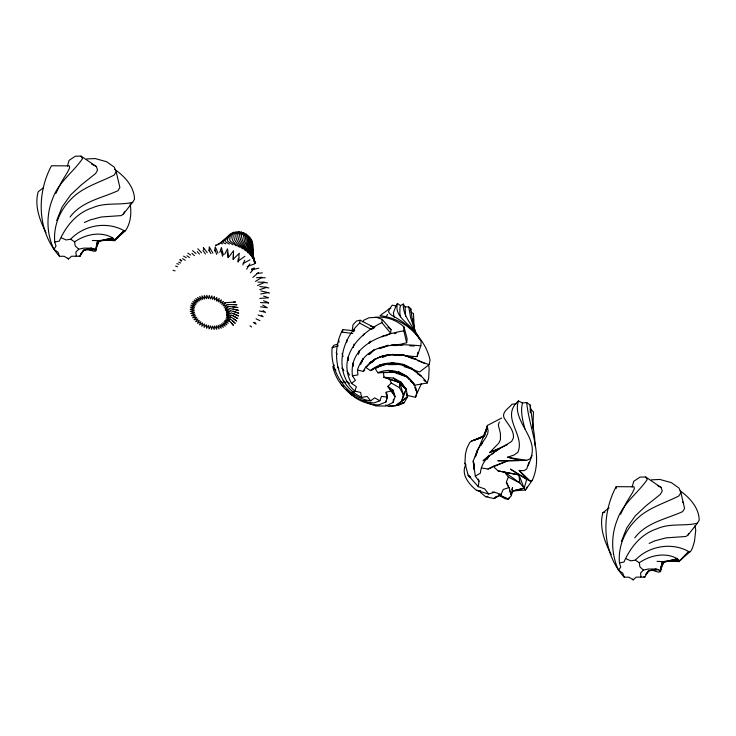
<?xml version="1.0" encoding="UTF-8"?>
<svg xmlns="http://www.w3.org/2000/svg" width="736" height="736" viewBox="0 0 736 736"><rect width="100%" height="100%" fill="white"/><g stroke="black" fill="none" stroke-linecap="round" stroke-linejoin="round"><path stroke-width="1.1" d="M248.198 252.936C243.552 246.836 235.658 240.203 238.262 231.601L239.237 233.79L239.862 231.748L240.516 233.974L241.463 232.061L241.794 234.287L243.036 232.539L243.036 234.738L244.564 233.174L246.321 242.944L255.622 263.516M372.655 328.974L373.023 326.848L360.125 320.234L359.619 323.095C340.676 340.713 333.877 372.094 354.789 391.092L360.612 392.444L361.689 397.366L367.154 396.446L370.696 400.835L374.642 397.845L379.896 400.761L381.478 396.336L387.329 397.164L385.922 402.031L378.911 404.828C366.528 404.883 353.933 399.17 346.371 389.353M252.669 243.506L252.678 252.144M209.208 251.068L209.236 246.873L212.897 253.202M616.161 488.548L616.179 486.662L634.073 486.79L634.331 488.787L632.528 492.559L626.088 503.093L620.586 514.308M400.614 316.747L399.878 313.775L399.906 308.283L400.476 305.596L403.291 304.051C402.647 316.13 412.62 325.082 416.916 335.588M385.664 404.929L388.516 406.456L395.582 405.665L401.598 401.433L403.328 394.708L399.574 387.725L399.722 382.6L393.355 378.037L383.898 377.246L383.502 372.361L377.826 372.71L374.854 368.092L370.429 370.604L365.507 367.246L363.29 371.395L357.466 370.006C365.921 342.442 397.615 343.611 420.817 345.837L421.185 341.513C412.574 327.115 396.649 317.612 380.07 315.689C382.527 313.297 386.556 311.494 389.068 308.697L390.798 308.439M386.152 394.413L386.216 392.242L391.423 390.798L395.094 396.566L393.098 402.454L385.894 406.033L375.866 405.95L367.706 403.015M252.439 251.638L252.678 244.83M346.858 342.166L346.932 339.903M396.272 345.552L390.623 345.432L400.697 344.273L406.658 342.728L403.834 330.786L403.972 326.913C396.189 319.645 385.02 315.91 374.431 317.52M530.279 412.795L530.205 405.104L526.746 402.574L522.514 402.997L518.457 400.927C499.772 417.211 525.66 434.728 517.84 452.346L514.124 455.004L507.536 457.231L519.441 460.515L526.608 460.368L530.417 458.648C539.746 438.104 511.465 421.176 518.457 400.927M241.463 232.061C240.424 242.043 248.198 249.817 252.632 257.94M362.747 321.779L363.805 320.206L369.012 317.768L376.298 317.317L382.067 319.277L381.883 322.626C359.076 333.684 337.152 356.804 351.468 383.346L355.442 380.392L352.424 375.783C348.809 345.92 380.19 334.981 403.834 330.786M337.916 344.006L333.831 345.313L332.175 347.686C329.516 371.257 346.27 397.836 370.696 400.835M403.291 304.051L405.113 306.967L405.545 316.158M498.419 494.868L505.255 498.796L508.254 499.128L511.492 495.576L509.008 487.526L503.249 489.468L501.06 494.362L494.518 492.246L488.649 494.003L484.739 488.934L478.253 486.643L468.114 475.189L464.94 463.202L465.4 454.287L466.845 448.371L469.77 442.428L471.371 441.177L483.782 436.531L487.453 427.276L487.425 425.426L501.639 418.03M233.119 259.652L233.404 254.408M532.91 428.508L533.462 411.921L530.426 408.802M252.144 250.976L252.485 246.118M413.301 320.381L413.466 318.421M218.592 300.334L216.531 300.822L216.853 297.39L214.599 300.003L214.378 296.488L212.594 299.377L211.858 295.835L210.56 298.963L209.3 295.44L208.527 298.752L206.77 295.32L206.522 298.761L204.304 295.458L204.571 298.982L201.922 295.872L202.722 299.423L199.686 296.544L200.992 300.058L197.616 297.464L199.419 300.895L195.748 298.623L198.012 301.907L194.111 299.994L196.806 303.085L192.731 301.567L195.813 304.41L191.636 303.306L195.058 305.863L190.836 305.192L194.543 307.418L190.348 307.188L194.276 309.056L190.173 309.267L194.267 310.739L190.32 311.392L194.506 312.45L190.79 313.536L195.003 314.162L191.562 315.661L195.748 315.845L192.639 317.74L196.724 317.474L193.991 319.728L197.91 319.019L195.61 321.604L199.3 320.464L197.46 323.325L200.864 321.779L199.52 324.889L202.584 322.948L201.747 326.241L204.424 323.95L204.111 327.382L206.365 324.769L206.577 328.284L208.362 325.395L209.107 328.937L210.404 325.818L211.655 329.332L212.437 326.02L214.185 329.461L214.443 326.011L216.66 329.314L216.384 325.79L219.034 328.9L218.233 325.358L221.278 328.228L219.963 324.714L223.348 327.308L221.545 323.886L225.216 326.149L222.944 322.874L226.854 324.778L224.149 321.687L228.224 323.205L225.142 320.362L225.768 322.239M239.862 231.748C238.078 241.077 246.008 248.225 250.58 255.346M385.351 336.021L390.65 333.187L391.046 329.599L382.067 319.277M342.516 332.175L342.82 329.572L354.724 330.85M393.098 402.454L393.484 399.16M406.658 342.728L407.128 338.744L403.972 326.913M238.262 231.601L237.967 233.735L236.688 231.619C233.211 239.393 240.828 245.677 245.53 250.737M478.253 486.643L479.016 481.261L478.409 479.136M352.323 329.572L353.059 324.714L356.555 321.006L360.125 320.234M244.564 233.174L244.232 235.299L246.026 233.947L247.977 244.407L255.41 263.396M214.608 250.948L215.271 246.891L217.939 253.184M88.145 249.513L93.536 251.206L95.919 250.534L97.603 240.672L99.544 241.114L112.718 237.912L114.834 240.746L109.406 240.286M652.85 570.418L658.242 572.102L660.615 571.43L662.308 561.568L664.249 562.01L677.424 558.808L679.54 561.642L674.112 561.191M376.427 358.901C388.829 350.998 403.659 356.399 417.082 356.62L417.836 352.332M353.372 347.475L353.97 344.144M238.05 260.332L238.418 258.318M238.786 256.294L239.338 253.258L233.33 259.127L233.533 250.764L229.209 256.533M373.538 369.343L370.429 370.604C379.261 363.05 391.34 361.486 402.362 364.274C408.701 365.626 413.466 370.861 419.713 371.892L429.198 364.568L430.045 359.978C426.218 342.654 413.476 328.67 398.765 319.433C395.508 316.848 390.439 315.799 388.534 311.834L389.537 308.872L392.306 305.118L395.959 306.029L397.412 303.453L400.476 305.596M474.398 467.185L473.993 469.384L473.248 461.03L477.627 449.613L486.054 437.175L487.71 433.55L488.115 430.818L487.453 427.276L477.738 450.303M477.02 452.907L477.627 449.613L475.364 456.798M516.184 403.724L511.989 404.276C508.944 408.176 501.676 411.82 503.985 417.698C507.573 424.148 514.114 429.852 513.434 437.846L511.704 441.324C499.164 449.852 481.997 455.556 480.332 473.239L475.3 476.118L479.016 481.261M526.746 402.574C528.908 428.251 543.637 454.517 532.413 480.111L530.38 481.169L526.737 479.32L519.165 470.442L524.004 470.672L526.718 468.979L528.926 462.282M361.689 397.366C336.784 385.664 330.105 352.636 342.82 329.572M522.514 402.997C520.242 411.663 522.698 420.55 524.934 428.941M238.124 262.099L239.218 257.048M410.403 310.739L410.844 308.807L408.692 306.802L405.113 306.967M96.407 245.888L95.211 251.096L98.992 240.957L97.502 243.754M96.885 243.8L97.603 240.672L92.34 240.47M660.634 568.873L662.308 561.568L657.046 561.366M385.922 402.031L387.403 395.986L386.216 392.242L387.329 397.164M485.208 434.286L487.425 425.426M358.423 353.924L359.278 350.759L358.377 354.08M67.445 166.097L69.037 160.439L75.284 156.225L81.024 156.115L96.333 166.492L97.575 170.062L95.597 173.54L81.346 184.865L70.684 194.865L62.045 207.037L56.7 220.533M632.15 486.993L633.742 481.335L639.989 477.121L645.73 477.02L661.038 487.388L662.28 490.958L660.302 494.436L646.052 505.761L635.38 515.761L626.75 527.933L621.405 541.429M526.737 479.32L510.563 469.2L526.737 479.32L524.161 488.216L525.458 490.01L532.413 480.111M353.482 331.798L354.136 329.608M609.104 507.849L602.904 512.688C598.92 526.856 604.642 542.055 611.266 554.576M413.991 385.314L427.211 383.005L428.656 378.378L429.162 368.239L428.637 365.111M362.011 361.91L363.032 358.653L360.686 364.384M397.412 303.453C393.263 318.982 415.5 325.818 419.492 339.287M246.026 233.947L245.355 235.971L247.379 234.858L249.44 245.999L254.886 261.961M219.788 252.384L221.398 247.554L223.44 255.006M482.908 437.966L487.232 426.208M475.447 456.697L477.278 451.334M417.082 356.62L420.817 345.837M465.419 465.373C461.04 475.024 469.439 484.619 476.486 490.342L488.649 494.003M354.789 391.092L356.417 386.676L351.468 383.346M528.301 465.64L532.082 455.317M511.796 489.633L512.587 487.526L511.492 495.576L509.524 490.378M659.916 572.001L663.697 561.853L661.213 566.518M242.834 265.006L244.711 260.231M507.95 486.211L506.377 482.052L508.346 477.066L504.703 472.19L498.033 470.874L493.194 466.339L488.014 469.044L481.335 467.921M95.919 250.534L94.015 248.823L91.43 248.133L83.619 250.13L80.132 256.211L71.484 256.248L68.494 258.98L64.29 256.303L59.487 256.275L58.052 252.2L53.949 249.412L56.019 246.082L54.758 241.997L59.266 241.132C65.743 226.375 76.553 212.824 92.57 207.773C105.322 202.014 119.664 205.574 132.673 202.299L134.495 199.281C134.311 186.585 124.494 176.06 114.512 169.308M660.615 571.43L658.72 569.728L656.135 569.029L648.315 571.026L644.837 577.107L636.189 577.144L633.199 579.885L628.995 577.208L624.192 577.171L622.757 573.105L618.645 570.317L620.724 566.978L619.454 562.893L623.962 562.028C630.448 547.271 641.258 533.729 657.276 528.678C670.027 522.919 684.37 526.47 697.378 523.195L699.2 520.177C699.08 507.858 689.669 497.61 680.165 490.838M526.424 488.805L527.132 487.149M55.881 193.412L61.382 182.197L67.822 171.654L69.626 167.891L69.368 165.894L51.474 165.766C36.202 194.212 37.223 231.711 59.487 256.275M616.179 486.662C600.907 515.117 601.928 552.616 624.192 577.171M421.461 383.52L415.279 397.219L406.566 395.25M481.243 445.124L482.641 442.18M499.339 421.921L498.309 424.994L500.416 433.44L500.471 439.585L498.815 443.136L489.596 452.548L499.624 448.528L495.935 451.26M487.232 459.236L489.201 455.244L483.037 460.828L485.806 458.776M395.959 306.029L393.383 312.8L394.146 317.188M84.428 222.502L90.123 219.935L101.384 216.973L121.201 215.602L123.289 214.148L124.467 211.839M649.134 543.407L654.819 540.831L666.089 537.869L685.897 536.498L687.985 535.054L688.776 533.508M224.682 254.27L227.516 248.851L228.592 257.361M363.014 335.8L364.127 333.868M246.652 269.22L249.808 263.902M96.812 245.704L99.342 240.976L112.718 237.912C100.878 230.966 85.404 234.37 74.621 241.831L70.656 239.228L66.084 239.945L61.502 237.884M660.422 568.431L664.047 561.881L677.424 558.808C665.583 551.871 650.1 555.266 639.326 562.736L635.352 560.124L630.78 560.841L626.198 558.78M498.833 495.31L508.254 499.128L509.367 497.288M511.032 494.509L513.259 490.82L524.161 488.216L518.963 474.932L498.033 470.874M386.593 315.946L387.578 314.346M86.563 158.939L95.192 158.562L106.646 161.745L114.328 167.173L116.205 171.792L114.117 175.076C99.047 182.804 81.678 187.266 69.92 200.358C59.358 211.352 53.323 226.706 54.758 241.997M651.268 479.844L659.898 479.458L671.352 482.641L679.034 488.069L680.91 492.688L678.822 495.972C663.752 503.7 646.383 508.162 634.616 521.254C624.064 532.248 618.028 547.602 619.454 562.893M364.596 369.656L363.29 371.395L364.78 369.84M366.565 367.043C374.173 355.083 390.614 353.933 403.411 355.258C412.638 356.748 420.33 362.25 429.198 364.568M80.417 254.279L83.619 250.13M645.757 574.347L648.315 571.026M231.15 233.349L228.353 237.093L227.332 240.056L227.967 241.399L232.797 244.784M369.15 343.013L370.548 341.237L369.086 342.976M123.289 214.148L132.673 202.299M687.985 535.054L697.378 523.195M250.415 272.826L254.417 268.005L251.482 268.999M80.482 254.408L84.511 249.817L91.43 248.133L83.582 248.142L78.734 249.219L75.882 252.062L76.259 256.137M645.858 574.54L649.207 570.713L658.72 569.728M230.055 234.149L225.069 240.534L225.308 241.62L229.356 244.113M371.772 352.286L373.998 349.867L368.892 354.347M70.058 217C81.696 201.416 101.513 198.26 117.981 190.688L119.867 187.487L116.205 171.792M634.754 537.896C646.392 522.312 666.218 519.156 682.686 511.584L684.572 508.383L680.91 492.688M371.505 362.83L375.24 358.938L365.507 367.246M115.359 239.577L124.034 230.644L125.368 230.81C130.75 223.385 131.68 212.686 130.125 203.808M334.319 365.056L332.828 366.574C336.849 385.6 354.485 401.617 374.017 402.951L379.896 400.761M373.318 328.615L374.863 327.042M510.858 493.212L513.259 490.82L512.744 490.949L525.458 490.01M656.135 569.029L648.287 569.038L643.43 570.115L640.578 572.958L640.964 577.033M229.117 235.088L222.953 241.261L222.778 242.126L223.643 242.898L225.924 243.809M390.614 405.941L388.516 406.456L398.949 405.159L404.239 402.629L407.578 396.805L406.235 389.298L399.722 382.6L383.898 377.246L389.62 379.141L391.294 383.033L387.844 386.437L395.094 396.566L393.024 390.108L387.844 386.437L391.423 390.798M496.303 496.294L493.994 498.566L485.659 496.708L480.7 492.586L479.982 490.516M690.074 551.715L688.73 551.54L680.064 560.473L691.187 550.675L692.567 547.667L694.462 541.411L695.759 530.288L695.014 525.817M70.656 239.228C83.968 225.032 106.978 221.03 124.034 230.644L114.568 240.387M228.353 236.146L220.386 242.917L222.548 243.864M635.352 560.124C648.664 545.928 671.674 541.926 688.73 551.54L679.273 561.283M115.396 239.651L125.368 230.81M252.88 277.426L258.474 272.476M216.531 300.822L219.218 298.531L218.371 301.824L221.444 299.892L220.092 302.993L223.496 301.447L221.656 304.308L225.354 303.177L223.045 305.753L226.964 305.054L224.241 307.308L228.326 307.041L225.216 308.936L227.286 309.589M415.279 397.219L416.079 396.529L416.824 391.561C413.273 374.845 393.107 366.142 377.826 372.71L395.766 372.342L406.87 376.841L414.212 384.128L410.725 381.386M43.516 187.634L38.198 191.792C34.252 205.602 39.772 220.432 46.028 232.742M223.054 241.095L224.59 239.936M487.646 457.406L489.486 456.044M491.335 454.673L494.095 452.631M237.866 261.344L244.858 256.303M255.493 281.446L261.915 277.251L256.459 277.739M222.355 241.546L218.068 244.205L219.282 244.288M382.306 336.757L384.155 335.552L382.269 336.646M369.021 354.504L370.981 353.335M501.06 494.362L493.994 498.566L501.492 494.233M374.541 359.987L369.84 362.692L373.005 361.367M476.698 439.539L484.509 435.408M243.119 263.47L249.992 259.845M476.744 439.53L484.932 435.39L471.371 441.177M384.238 347.199L388.286 345.221L378.81 348.643M257.526 285.623L264.684 282.238L257.95 282.118M489.596 452.548L507.343 444.636M229.108 311.825L225.952 310.62L229.393 309.111L225.216 308.936L227.24 309.506M216.182 245.06L215.565 245.309L217.764 244.803M382.499 357.411L388.829 354.78L380.19 356.739L384.615 356.463M488.014 469.044L492.145 467.314M494.215 466.458L507.656 460.856L519.441 460.515L497.794 460.754L507.656 460.856L493.194 466.339M375.599 368.497C393.484 357.448 415.987 367.264 427.211 383.005M247.14 236.458L248.621 235.879L249.642 243.404L254.858 262.393M483.782 436.531L473.312 440.487L474.922 440.192M394.395 333.675L396.465 332.902M247.149 266.607L254.674 263.828M374.854 368.092L386.98 363.851L379.675 364.826M365.838 400.605L363.805 401.313L365.939 400.927M259.826 289.616L266.745 287.38L259.918 286.534M332.175 347.686L338.44 345.856M379.886 348.349L383.106 347.475M248.133 237.406L249.725 237.01L250.728 244.941L254.72 262.642M602.904 512.688L604.836 512.219M398.995 403.908L404.239 402.629L395.582 405.665L407.578 396.805L406.612 393.696M512.744 490.949L524.161 488.216L519.846 482.926L504.703 472.19L518.963 474.932L519.846 482.926L508.346 477.066M251.657 269.873L258.814 268.189M260.691 294.004L268.051 292.578L260.912 290.95M400.596 344.972L402.776 344.604L390.623 345.432M352.424 375.783L357.908 374.909L357.466 370.006M485.659 496.708L487.922 496.358M248.998 238.436L250.672 238.216L254.509 262.706M99.342 240.976L114.218 239.255L111.982 239.421M664.047 561.881L678.923 560.151L668.858 560.896M256.984 273.479L262.356 272.863M94.015 248.823L84.511 249.817L95.524 249.706M259.808 298.439L268.585 297.758L263.589 296.084M105.276 239.918L109.747 239.586M224.517 302.717L235.575 302.018L233.422 302.146M398.986 355.543L403.411 355.258L392.325 354.412L395.701 355.074M228.942 317.621L226.688 315.726L230.782 315.514L226.697 314.042L230.635 313.38L226.449 312.331L230.175 311.236L225.952 310.62M354.154 395.02L351.974 395.066L354.191 395.444M388.498 364.67L400.623 364.458L391.138 362.738L395.453 364.035M99.645 240.405L114.844 240.286L111.587 240.092M664.35 561.301L679.549 561.182L676.292 560.998M260.811 277.794L265.245 277.776M383.502 372.361L395.766 372.342L388.12 370.328L406.87 376.841L398.553 371.809L402.896 375.231M409.823 345.846L414.34 345.948M227.13 304.474L236.964 304.759L233.652 304.594M260.461 302.597L268.346 302.836L263.534 300.684M353.087 392.849L350.98 392.665L353.087 393.226M262.927 282.385L267.435 282.845M479.872 490.7L476.486 490.342L479.817 490.894M492.264 492.007L494.518 492.246M227.314 306.268L237.967 307.565L232.401 306.7M341.789 332.083L352.71 333.491M260.507 306.811L267.334 307.74L262.77 305.136M507.536 457.231L526.608 460.368M412.629 358.423L416.006 359.094L403.714 355.102L413.154 358.837M265.503 287.298L268.879 287.988M229.742 308.494L238.547 310.39L233.036 308.954M173.07 270.351L175.104 270.848M259.458 310.914L265.567 312.377L263.028 310.574M225.142 320.362L229.319 321.466L225.906 318.909L230.12 319.59L226.421 317.354L230.616 317.593L226.688 315.726M79.138 255.935L80.132 256.211M643.844 576.831L644.837 577.107M404.082 366.629L412.712 369.214L402.362 364.274L405.168 366.022M370.337 326.02L373.023 326.848M267.582 292.514L269.578 293.14M230.405 310.574L238.712 313.186L233.34 311.218M176.852 263.626L178.839 264.27M352.185 391.396L354.32 392.113M389.62 379.141L399.722 382.6L403.328 394.708L406.235 389.298L400.862 382.021L393.355 378.037L398.507 382.545M175.564 266.046L177.56 266.736M258.088 314.962L263.065 316.692L261.363 315.192M343.123 382.628L340.97 381.837L342.921 382.996M417.358 360.493L424.7 363.4M231.168 312.828L238.455 315.928L233.303 313.435M181.792 260.498L179.878 259.661L181.415 261.262M341.596 385.232L343.62 386.142M178.756 262.136L180.67 263.019M256.045 318.835L259.882 320.602M499.422 494.886L508.254 499.128M91.706 164.174L96.333 166.492M657.331 485.539L661.038 487.388M228.298 313.26L226.449 312.331L228.344 313.361M359.619 323.095L371.487 329.498M266.818 302.1L268.649 303.094M231.178 314.916L237.783 318.55L232.926 315.578M183.549 256.146L186.272 257.664M411.01 312.165L413.476 313.554L414.304 330.041M391.294 383.033L399.574 387.725M182.583 258.686L185.297 260.277M253.331 322.46L256.045 324.052L254.766 322.304M417.312 373.603L421.047 375.94L411.231 367.991M228.537 315.229L226.697 314.042L228.519 315.312M187.8 253.129L190.624 255.088M230.331 316.572L236.698 321.016L234.011 318.982M343.169 380.724L345.957 382.72M236.182 245.796L230.69 241.472L229.696 239.835L230.074 236.541L232.374 232.677L233.735 233.818M186.99 255.751L189.511 257.591M249.964 325.763L251.638 326.986M387.881 327.272L391.046 329.599M346.895 381.377L349.471 383.447M239.467 247.14C234.352 244.094 228.804 237.921 233.726 232.162L234.931 233.413M470.746 477.36L468.114 475.189L470.543 477.452M192.574 250.654L195.997 253.598M401.083 384.79L406.235 389.298L401.598 401.433L407.578 396.805L406.686 394.836M230.101 318.752L235.226 323.297L232.815 321.034M191.912 253.377L194.442 255.659M643.43 570.115L639.878 566.821L639.326 562.736M78.734 249.219L75.173 245.925L74.621 241.831M242.604 248.796C237.783 244.775 230.874 238.639 235.17 231.812L236.725 233.818M519.165 470.442L530.38 481.169M423.752 380.043L425.316 381.542M334.328 368.644L335.91 370.199M197.8 248.768L201.572 252.798M411.571 381.331L406.806 376.142L408.682 379.031M343.418 369.555L342.028 368.028L343.878 370.769M197.257 251.611L199.484 254.086M229.209 320.556L233.395 325.349L231.279 322.892M381.883 322.626L390.65 333.187M337.419 366.859L338.808 368.589M207.248 252.678L203.375 247.508L203.679 249.633M682.465 501.51L683.753 503.286M202.961 250.461L205.464 253.975M404.69 387.476L400.862 382.021L402.206 384.974M415.573 389.629L416.824 391.561L414.727 387.467M632.666 579.039L633.199 579.885M67.96 258.143L68.494 258.98M347.18 371.211L349.49 375.075M645.73 477.02L647.229 479.55C637.799 493.295 622.803 503.396 617.228 519.92C610.751 536.001 611.174 554.65 618.645 570.317M81.024 156.115L82.533 158.654C73.103 172.399 58.098 182.5 52.523 199.024C46.046 215.105 46.469 233.754 53.949 249.412M464.94 463.202L466.044 465.18M208.914 249.955L210.919 253.635M254.325 260.682L244.49 241.638L243.036 232.539M506.377 482.052L509.008 487.526M336.242 352.378L337.152 354.458M215.032 250.111L216.697 254.362M416.116 334.144L410.752 318.035L408.692 306.802M348.404 359.269L347.815 357.282L348.459 360.576M342.093 353.344L343.013 356.574M474.462 465.29L473.248 461.03L475.3 476.118M221.223 250.912L222.53 256.294M393.806 393.843L393.024 390.108L393.033 392.352M415.84 334.438L411.847 316.738L410.844 308.807M353.363 365.222L352.967 363.06L353.436 366.307M338.689 340.06L339.094 342.277M253.92 260.792L251.454 239.494M227.378 252.356L227.893 257.71M253.607 260.737L252.052 240.81M530.205 405.104L534.529 436.788L535.127 445.942M253.046 256.836L252.457 242.153"/></g></svg>
